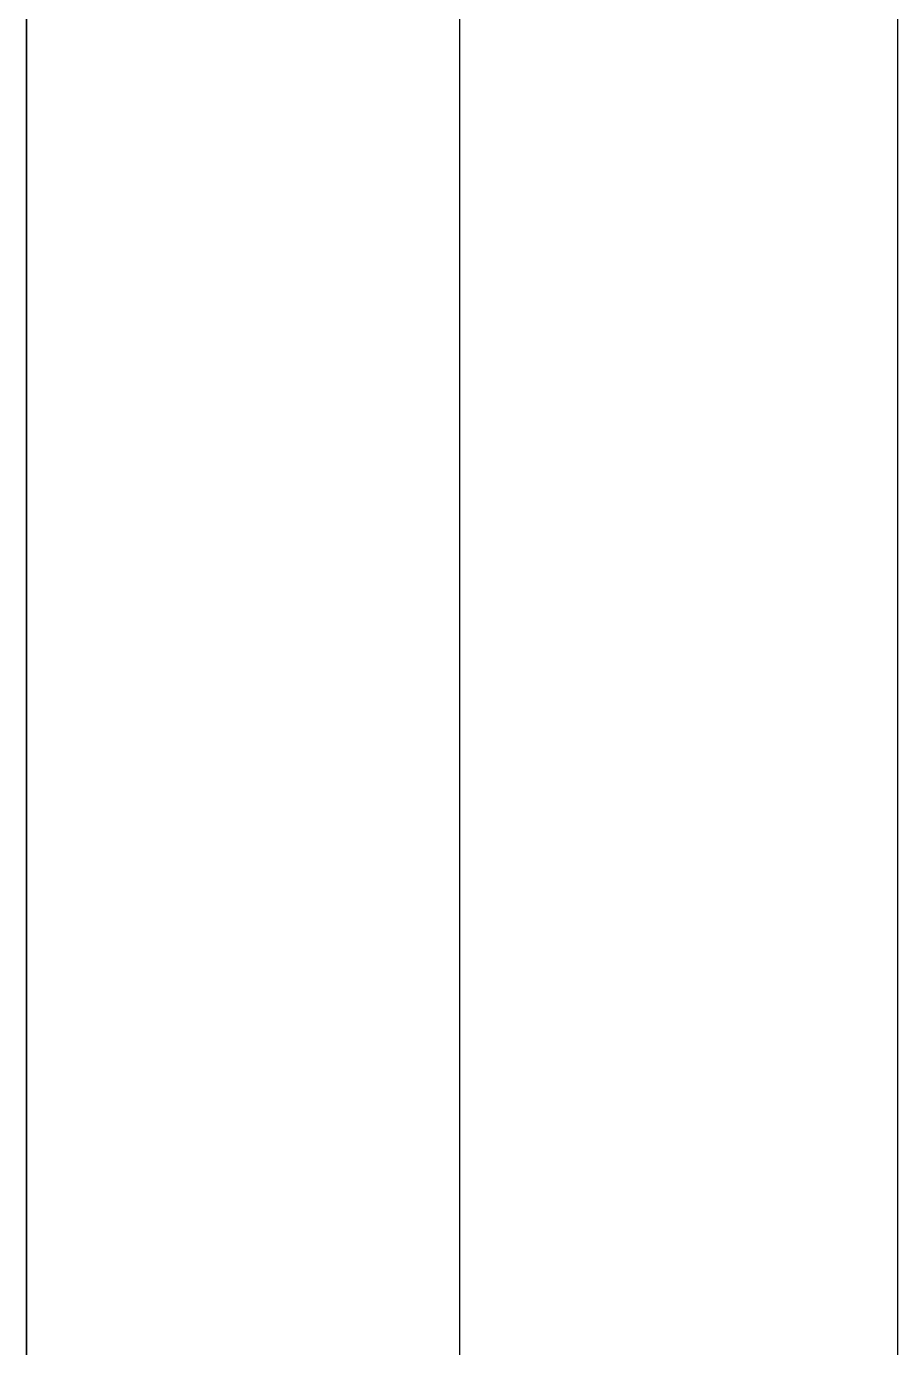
# Model space of a CAD drawing. Extents: x 1 to 47.7, y 0.2 to 35.
# Drawn here: x 25.352 to 26.778, y 11.558 to 13.721 of the extents above; entities that cross this region are included whole.
import ezdxf

# ---------------------------------------------------------------- set-up
doc = ezdxf.new("R2010")
doc.units = 0
doc.header["$MEASUREMENT"] = 0
for name, color, linetype in [('3_1__VERTICAL_RACK_MOUNT__', 7, 'CONTINUOUS'), ('3_2__VERTICAL_PANEL_MOUNT_', 7, 'CONTINUOUS'), ('4_1__4U__UP_TO_ONE_IO_BOAR', 7, 'CONTINUOUS'), ('4_2__4U__FRONT_PANEL_W_24_', 7, 'CONTINUOUS'), ('5_1___24__TARGET_LEDS___12', 7, 'CONTINUOUS')]:
    doc.layers.add(name, color=color, linetype=linetype)

msp = doc.modelspace()

# ---------------------------------------------------------------- linework, layer by layer
at = {"layer": '3_1__VERTICAL_RACK_MOUNT__'}
msp.add_lwpolyline([(26.0616, 11.3308), (26.0616, 11.7358), (26.0616, 12.1392), (26.0616, 12.3401), (26.0616, 12.5403), (26.0616, 12.7397), (26.0616, 12.9381), (26.0616, 13.1356), (26.0616, 13.3321), (26.0616, 13.5273), (26.0616, 13.7212), (26.0616, 13.9138)], dxfattribs=at)
at = {"layer": '3_2__VERTICAL_PANEL_MOUNT_'}
msp.add_lwpolyline([(26.778, 13.8548), (26.778, 13.6351), (26.778, 13.4139), (26.778, 13.1916), (26.778, 12.9681), (26.778, 12.7436), (26.778, 12.5182), (26.778, 12.2921), (26.778, 12.0653), (26.778, 11.8379), (26.778, 11.3819)], dxfattribs=at)
at = {"layer": '4_1__4U__UP_TO_ONE_IO_BOAR'}
msp.add_lwpolyline([(25.3526, 11.5276), (25.3526, 11.8077), (25.3526, 12.0862), (25.3526, 12.3624), (25.3526, 12.6359), (25.3526, 12.7715), (25.3526, 12.9062), (25.3526, 13.0399), (25.3526, 13.1725), (25.3526, 13.3041), (25.3526, 13.4345), (25.3526, 13.5636), (25.3526, 13.6915), (25.3526, 13.818)], dxfattribs=at)
at = {"layer": '4_2__4U__FRONT_PANEL_W_24_'}
msp.add_lwpolyline([(25.3521, 11.4649), (25.3521, 11.6205), (25.3521, 11.7752), (25.3521, 11.9291), (25.3521, 12.0821), (25.3521, 12.234), (25.3521, 12.3849), (25.3521, 12.5346), (25.3521, 12.6831), (25.3521, 12.8302), (25.3521, 12.9759), (25.3521, 13.1202), (25.3521, 13.2629), (25.3521, 13.404), (25.3521, 13.5434), (25.3521, 13.681), (25.3521, 13.8167)], dxfattribs=at)
at = {"layer": '5_1___24__TARGET_LEDS___12'}
msp.add_lwpolyline([(25.3521, 11.4649), (25.3521, 11.6205), (25.3521, 11.7752), (25.3521, 11.9291), (25.3521, 12.0821), (25.3521, 12.234), (25.3521, 12.3849), (25.3521, 12.5346), (25.3521, 12.6831), (25.3521, 12.8302), (25.3521, 12.9759), (25.3521, 13.1202), (25.3521, 13.2629), (25.3521, 13.404), (25.3521, 13.5434), (25.3521, 13.681), (25.3521, 13.8167)], dxfattribs=at)

doc.saveas('drawing.dxf')
